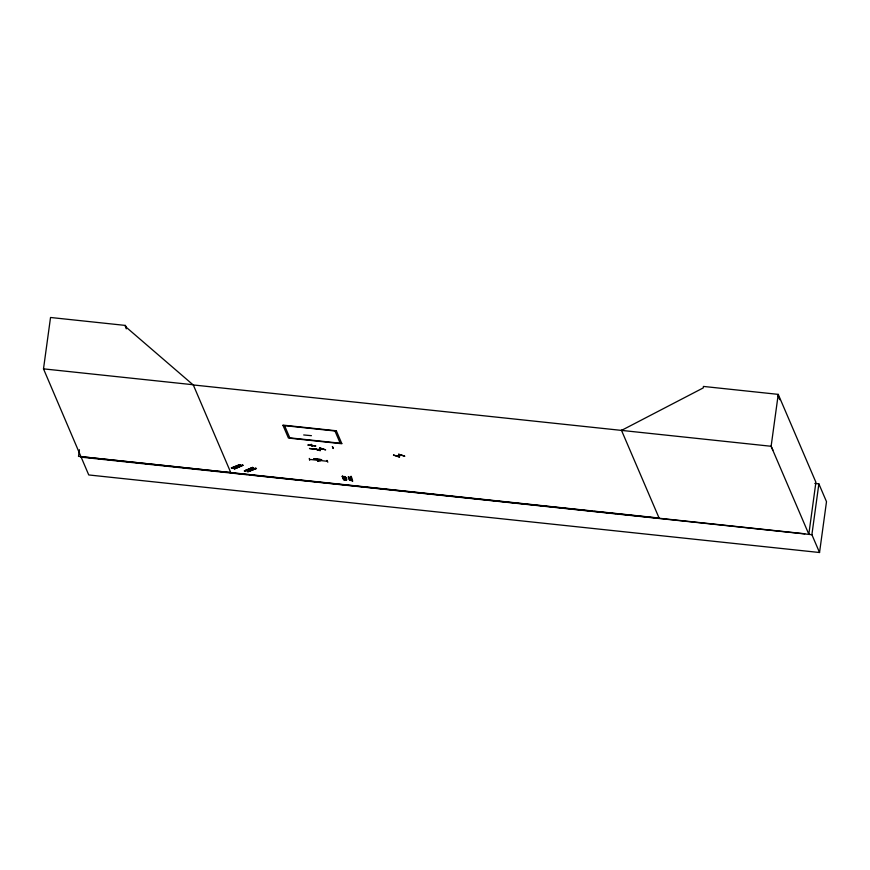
<?xml version="1.0" encoding="UTF-8"?>
<svg xmlns="http://www.w3.org/2000/svg" width="870" height="870" viewBox="0 0 870 870"><rect width="100%" height="100%" fill="white"/><g stroke="black" fill="none" stroke-linecap="round" stroke-linejoin="round"><path stroke-width="1.3" d="M308.045 444.972L315.864 445.995L308.024 445.07M313.907 458.707L321.737 459.686L313.94 458.86M814.82 483.426L818.866 483.861L826.5 501.675L819.54 552.515L88.751 474.955L43.5 368.858L50.536 317.485L125.345 325.423L126.4 327.903M79.42 449.736L78.507 456.369L230.778 472.595M126.27 328.849L125.345 325.423M621.517 430.4L703.232 387.922L703.428 386.432L778.237 394.371L771.125 446.277L808.795 534.136M808.828 534.213L815.908 482.241L778.237 394.371M819.54 552.515L811.895 534.702L818.866 483.861M311.438 435.674L303.695 434.956M311.155 444.352L312.156 446.277L311.373 444.396M393.501 455.021L399.558 456.957M399.341 457.022L393.534 455.086M314.092 448.702L320.345 450.649L314.32 448.615M311.645 445.266L312.189 445.353M309.263 458.425L309.666 460.306M319.899 461.361L319.203 459.545M342.856 476.292L342.149 476.325L343.683 479.751L342.345 476.238L344.52 479.838L342.997 476.423M344.248 476.542C349.446 478.174 344.879 483.633 344.607 476.608M344.814 476.619L346.554 480.055M348.25 476.988L349.675 480.381L348.446 476.782L350.588 480.468M348.576 477.021L350.545 480.49L348.75 477.043M350.305 477.195L352.328 480.675L350.36 477.206M351.763 480.599C349.077 468.745 354.384 485.319 352.002 480.523M231.3 467.886L239.663 464.656M232.279 468.277L240.066 464.602M234.487 468.767L233.932 468.636L242.273 465.102M234.911 468.702L242.98 465.254M253.29 467.56L244.252 470.942L252.594 467.407M247.493 471.518L255.802 468.277L247.428 471.496M248.135 471.66L256.498 468.43L248.2 471.671M231.54 468.125L239.892 464.732M232.246 468.277L240.142 464.613M234.411 468.756L242.338 465.113M244.731 471.061L252.659 467.418M247.243 471.638L255.28 468.201M396.513 455.978L401.57 455.347M317.278 449.616L322.215 448.931M321.748 448.974L322.27 448.931M322.4 449.018L317.441 449.714M345.118 476.662L346.619 480.055M351.175 477.304L350.49 477.108L352.111 480.642M343.987 479.794L344.487 479.848M245.003 471.148L253.366 467.581M398.754 454.27L404.822 456.206L398.547 454.27M309.851 459.425L317.322 460.219M319.671 460.458L327.305 461.274M43.5 368.858L193.216 384.747L230.865 472.801M283.044 425.484L334.961 430.987M289.797 437.86L341.725 443.374M326.989 460.382L327.827 462.209M318.289 461.22L317.191 459.24L317.963 461.165M81.171 456.717L659.101 518.052M232.214 472.943L247.08 474.52M249.788 474.813L361.931 486.711M364.639 486.993L476.782 498.901M479.49 499.184L591.633 511.092M594.33 511.375L615.949 513.67M618.657 513.952L657.84 518.118M804.783 533.778L659.188 518.259L621.43 430.193M81.117 457.141L811.895 534.702M332.438 446.636L333.221 448.518L332.427 446.582M346.053 480.001L344.487 476.466L345.771 479.979M317.235 459.306L318.311 461.274M125.215 326.38L193.205 384.942L771.125 446.277L772.875 450.105M343.074 476.412L344.183 479.805L342.497 476.368M243.045 465.265L234.976 468.712M778.03 395.861L779.781 399.689M334.809 430.617L340.203 443.211M284.555 425.637L289.96 438.23M309.524 448.507L317.354 449.485L309.524 448.496M319.627 447.909L325.652 449.888L319.649 447.941M336.32 430.78L282.891 425.115L288.438 438.067L341.877 443.743L336.32 430.78"/></g></svg>
